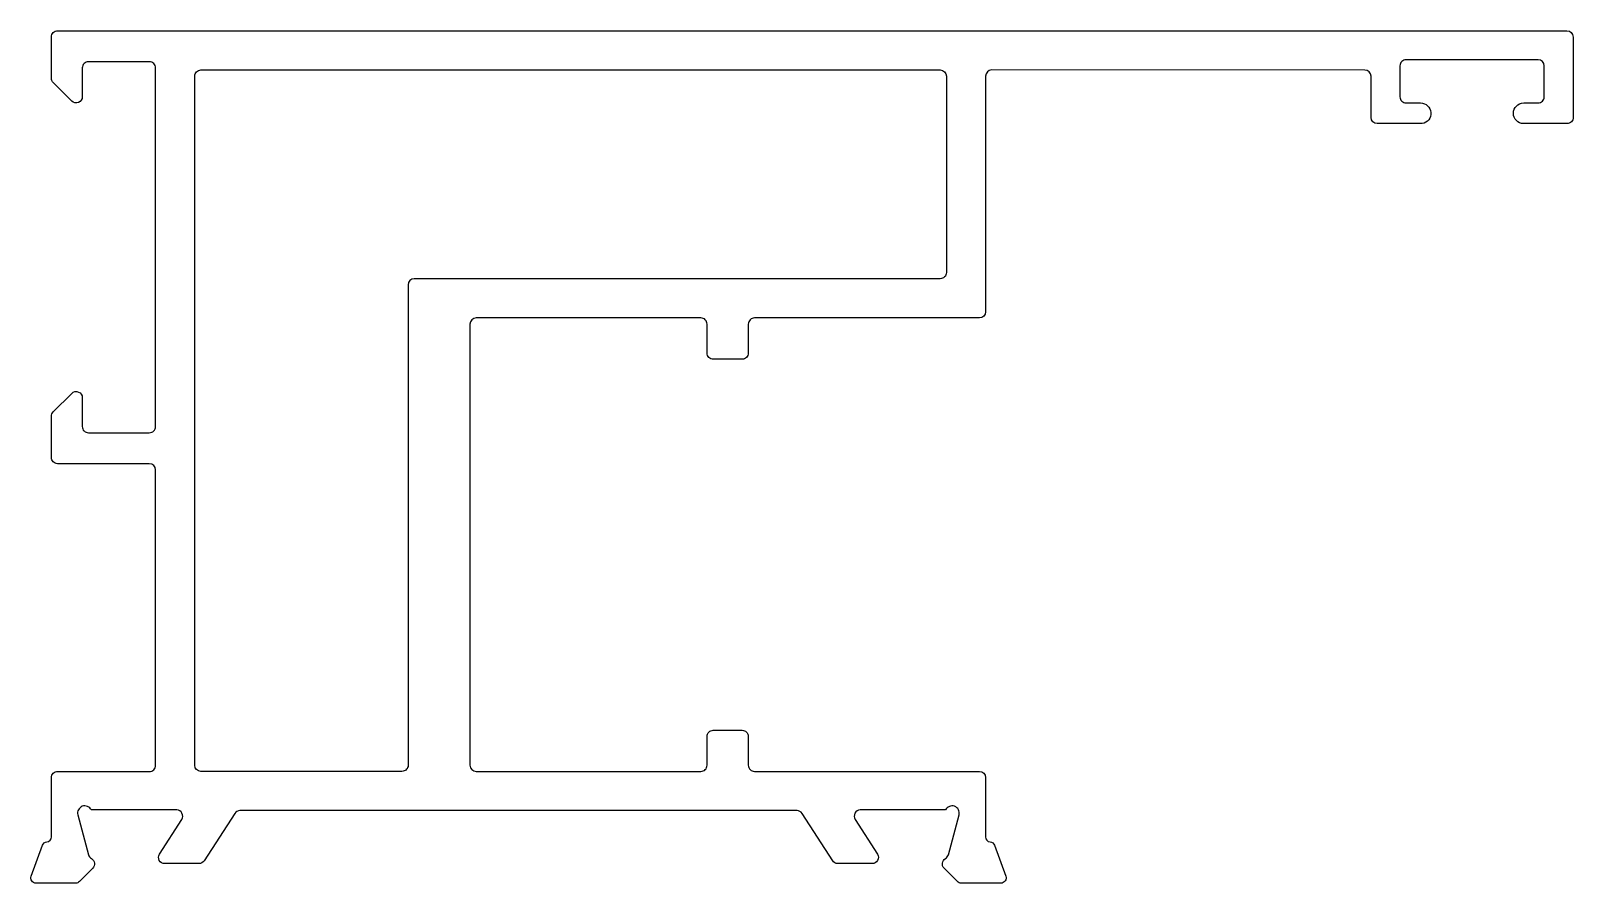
# Model space of a CAD drawing. Extents: x 549.7 to 624.5, y 639.7 to 681.
import ezdxf

# ---------------------------------------------------------------- set-up
doc = ezdxf.new("R2010")
doc.units = 0
doc.layers.get('0').update_dxf_attribs({"linetype": 'CONTINUOUS'})

msp = doc.modelspace()

# ---------------------------------------------------------------- linework, layer by layer
for points in [[(555.757, 659.705, 0.414213), (555.457, 660.005), (551.007, 660.005, -0.414319), (550.707, 660.306), (550.708, 662.306, -0.198912), (550.796, 662.518), (551.695, 663.418, -0.668179), (552.207, 663.205), (552.207, 661.805, 0.414214), (552.507, 661.505), (555.457, 661.505, 0.414214), (555.757, 661.805), (555.757, 679.205, 0.414214), (555.457, 679.505), (552.507, 679.505, 0.414214), (552.207, 679.205), (552.207, 677.805, -0.668179), (551.695, 677.593), (550.796, 678.493, -0.198912), (550.708, 678.705), (550.707, 680.705, -0.41433), (551.007, 681.005), (624.207, 681.006, -0.414151), (624.507, 680.706), (624.507, 676.805, -0.414244), (624.207, 676.505), (622.108, 676.505, -1), (622.108, 677.505), (622.808, 677.505, 0.414215), (623.108, 677.805), (623.108, 679.306, 0.414212), (622.808, 679.606), (616.408, 679.606, 0.414214), (616.108, 679.306), (616.108, 677.805, 0.414214), (616.408, 677.505), (617.108, 677.505, -0.915969), (617.189, 676.506), (615.01, 676.506, -0.413953), (614.71, 676.805), (614.708, 678.806, 0.413937), (614.408, 679.105), (596.31, 679.106, 0.414213), (596.01, 678.806), (596.01, 667.376, -0.414213), (595.71, 667.076), (584.807, 667.076, 0.414214), (584.507, 666.776), (584.507, 665.376, -0.414214), (584.207, 665.076), (582.807, 665.076, -0.414214), (582.507, 665.376), (582.507, 666.776, 0.414214), (582.207, 667.076), (571.307, 667.076, 0.414213), (571.007, 666.776), (571.007, 645.374, 0.414213), (571.307, 645.074), (582.207, 645.074, 0.414214), (582.507, 645.374), (582.507, 646.774, -0.414214), (582.807, 647.074), (584.207, 647.074, -0.414214), (584.507, 646.774), (584.507, 645.374, 0.414214), (584.807, 645.074), (595.71, 645.074, -0.414213), (596.01, 644.774), (596.01, 641.904, 0.384217), (596.235, 641.655, -0.287078), (596.444, 641.492), (596.991, 639.99, -0.520567), (596.756, 639.654), (594.829, 639.654, -0.198912), (594.652, 639.727), (594.003, 640.376, -0.498784), (594.067, 640.849, 0.203621), (594.208, 641.032), (594.726, 642.963, 0.91331), (594.071, 643.204), (589.926, 643.204, 0.569007), (589.684, 642.748), (590.77, 641.06, -0.585524), (590.514, 640.604), (588.849, 640.604, -0.255082), (588.597, 640.742), (587.12, 643.036, 0.255082), (586.868, 643.174), (559.85, 643.174, 0.255082), (559.597, 643.036), (558.121, 640.742, -0.255082), (557.868, 640.604), (556.204, 640.604, -0.585524), (555.948, 641.06), (557.033, 642.748, 0.569007), (556.792, 643.204), (552.646, 643.204, 0.91331), (551.992, 642.963), (552.51, 641.032, 0.203621), (552.651, 640.849, -0.498784), (552.715, 640.376), (552.066, 639.727, -0.198912), (551.889, 639.654), (549.962, 639.654, -0.520567), (549.727, 639.99), (550.274, 641.492, -0.287078), (550.483, 641.655, 0.384217), (550.707, 641.904), (550.707, 644.773, -0.414216), (551.007, 645.073), (555.457, 645.073, 0.414217), (555.757, 645.371)], [(557.96, 679.107), (593.813, 679.107, -0.414212), (594.113, 678.807), (594.113, 669.277, -0.414214), (593.813, 668.977), (568.309, 668.977, 0.414213), (568.009, 668.677), (568.009, 645.374, -0.414215), (567.709, 645.074), (557.96, 645.074, -0.414212), (557.66, 645.374), (557.66, 678.807, -0.414215)]]:
    msp.add_lwpolyline(points, format="xyb", close=True)

doc.saveas('drawing.dxf')
